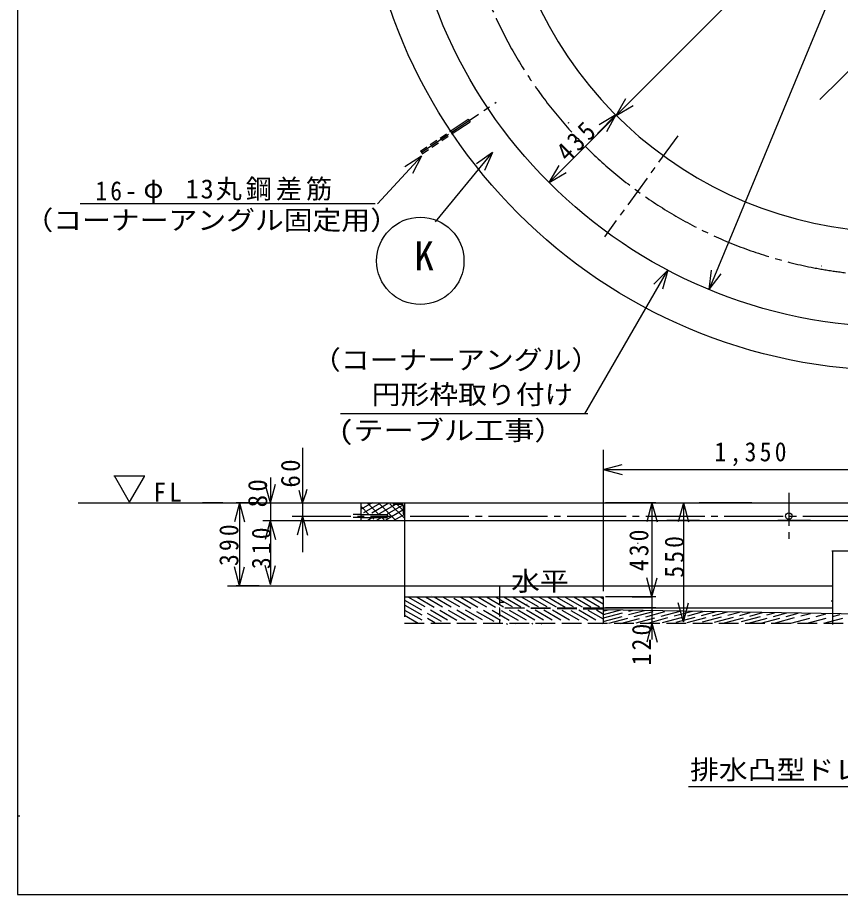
# Model space of a CAD drawing. Units: millimetres, scale not verified. Extents: x -5636 to 5974, y -4212 to 4128.
# Drawn here: x -5636 to -1866, y -4212 to -195 of the extents above; entities that cross this region are included whole.
import ezdxf
from ezdxf.enums import TextEntityAlignment as Align

# ---------------------------------------------------------------- set-up
doc = ezdxf.new("R2010")
doc.units = ezdxf.units.MM
doc.header["$LTSCALE"] = 30
for name, pattern in [('CHAIN1', [8, 5, -1, 1, -1]), ('CHAIN2', [12, 9, -1, 1, -1]), ('DASHED1', [1.8, 1.2, -0.6]), ('DASHED3', [4, 3, -1]), ('DOUBLE_CHAIN1', [8.8, 5, -1, 0.6, -0.6, 0.6, -1])]:
    doc.linetypes.add(name, pattern=pattern)
doc.layers.add('0-0', color=7, linetype='Continuous')
doc.styles.add('ＭＳ ゴシック', font='')
doc.styles.get('ＭＳ ゴシック').set_extended_font_data('MS Gothic')

msp = doc.modelspace()

# ---------------------------------------------------------------- linework, layer by layer
at = {"layer": '0-0'}
for p, q in [((-5636.25, 4127.81), (-5636.25, -4212.19)), ((-2468.16, -1440.93), (-520.53, 3261.07)), ((-3200.25, -949.92), (111.14, 2361.48)), ((-1097.15, 283.17), (-1960.33, -570.52)), ((-2893.77, -643.43), (-2848.77, -565.49)), ((-2893.77, -643.43), (-2815.82, -598.43)), ((-2894.63, -640.27), (-2978.72, -726.41)), ((-2894.63, -640.27), (-2972.02, -686.2)), ((-2894.63, -640.27), (-2938.69, -718.75)), ((-3653.69, -715.55), (-3571.12, -660.38)), ((-3645.14, -726.67), (-3563.19, -671.92)), ((-3571.12, -660.38), (-3563.19, -671.92)), ((-3108.68, -679.16), (-3113.47, -676.76)), ((-3785.28, -830.52), (-3861.56, -878.27)), ((-3460.18, -813.35), (-3533.5, -865.53)), ((-3868.61, -875.99), (-3868.43, -875.87)), ((-3200.25, -949.92), (-3155.25, -871.98)), ((-3200.25, -949.92), (-3122.31, -904.92)), ((-3997.81, -1047.7), (-5348.8, -1047.7)), ((-2657.59, -1352.91), (-2721.23, -1416.55)), ((-2468.16, -1440.93), (-2456.41, -1351.7)), ((-1953.1, -1332.34), (-1951.85, -1332.34)), ((-2468.16, -1440.93), (-2413.37, -1369.53)), ((-3023.44, -2010.94), (-4156.6, -2010.94)), ((-4331.25, -2165.62), (-4331.25, -2643.75)), ((-2953.12, -2175.63), (-2953.12, -2822.9)), ((-2953.12, -2265.63), (-2866.19, -2242.33)), ((-2953.12, -2265.63), (-1603.12, -2265.63)), ((-2953.12, -2265.63), (-2866.19, -2288.92)), ((-5053.79, -2296.5), (-5195.61, -2296.5)), ((-5122.62, -2415.5), (-5192.28, -2294.84)), ((-5122.62, -2415.5), (-5054.7, -2297.87)), ((-4477.96, -2301.3), (-4477.96, -2518.75)), ((-4477.96, -2418.75), (-4501.25, -2331.82)), ((-4477.96, -2418.75), (-4454.66, -2331.82)), ((-4331.04, -2419.6), (-4346.43, -2362.01)), ((-4331.04, -2419.16), (-4313.02, -2368.17)), ((-4313.9, -2369.48), (-4309.51, -2355.86)), ((-4331.48, -2418.72), (-4341.59, -2380.47)), ((-5357.88, -2418.75), (1546.88, -2418.75)), ((-4797.07, -2418.75), (-4703.63, -2418.75)), ((-4695.41, -2418.75), (-4788.22, -2418.75)), ((-4619.31, -2418.75), (-4642.6, -2505.68)), ((-4529.31, -2418.75), (-4634.09, -2418.75)), ((-4619.31, -2418.75), (-4619.31, -2798.75)), ((-4619.31, -2418.75), (-4596.01, -2505.68)), ((-4356.46, -2418.75), (-3611.53, -2418.75)), ((-4330.61, -2418.28), (-4329.73, -2418.28)), ((-4063.12, -2420.66), (-4063.12, -2498.75)), ((-2712.56, -2418.75), (-2943.32, -2418.75)), ((-2819.79, -2418.75), (-2727.58, -2418.75)), ((-2729.79, -2418.75), (-2753.09, -2505.68)), ((-2729.79, -2418.75), (-2706.5, -2505.68)), ((-2729.79, -2418.75), (-2729.79, -3043.51)), ((-2585.93, -2418.75), (-2609.22, -2505.68)), ((-2585.93, -2418.75), (-2562.64, -2505.68)), ((-2585.93, -2418.75), (-2585.93, -2963.6)), ((-4331.37, -2478.49), (-4354.67, -2565.43)), ((-4331.37, -2478.49), (-4331.37, -2501.62)), ((-4331.37, -2478.49), (-4308.08, -2565.43)), ((-4063.34, -2485.75), (-3943.12, -2485.75)), ((-4062.54, -2471.75), (-3943.12, -2471.75)), ((-3943.12, -2471.75), (-3943.12, -2485.75)), ((-4512.16, -2498.75), (856.87, -2498.75)), ((-4478.3, -2499.07), (-4501.6, -2586)), ((-4478.3, -2499.07), (-4478.3, -2551.74)), ((-4478.3, -2499.07), (-4455.01, -2586)), ((-4477.96, -2518.75), (-4477.96, -2792.77)), ((-3863.12, -2499.48), (-3863.12, -2850.13)), ((-2792.98, -2603.75), (-2796.59, -2603.75)), ((-898.72, -2638.75), (-1906.18, -2638.75)), ((-1903.12, -2642.98), (-1903.12, -2975.37)), ((-4619.31, -2798.75), (-4642.6, -2711.82)), ((-4619.31, -2798.75), (-4596.01, -2711.82)), ((-4477.96, -2792.77), (-4501.25, -2705.83)), ((-4477.96, -2792.77), (-4454.66, -2705.83)), ((-2729.79, -2848.75), (-2753.09, -2761.82)), ((-2729.79, -2848.75), (-2706.5, -2761.82)), ((-4674.21, -2798.75), (-1902.48, -2798.75)), ((-4529.31, -2798.75), (-4634.09, -2798.75)), ((-3428.12, -2799.45), (-3428.12, -2850.23)), ((-3862.37, -2848.75), (-2953.12, -2848.75)), ((-2953.12, -2848.75), (-2953.12, -2968)), ((-2712.56, -2848.75), (-2943.32, -2848.75)), ((-2819.79, -2848.75), (-2727.58, -2848.75)), ((-2729.79, -2848.75), (-2729.79, -2898.75)), ((-3424.91, -2873.37), (-3410.45, -2873.44)), ((-2585.93, -2963.6), (-2609.22, -2876.67)), ((-2585.93, -2963.6), (-2562.64, -2876.67)), ((-1902.74, -2868.75), (-1908.48, -2868.75)), ((-3863.12, -2907.76), (-3863.12, -2908.18)), ((-3856.49, -2928.28), (-3856.49, -2928.42)), ((-3428.63, -2899.11), (-3429.34, -2899.1)), ((-2952.99, -2898.75), (-1900.55, -2898.75)), ((-1128.39, -2939.63), (-2951.5, -2907.52)), ((-2712.56, -2898.75), (-2943.32, -2898.75)), ((-2819.79, -2898.75), (-2727.58, -2898.75)), ((-3613.79, -2969.62), (-3613.79, -2969.66)), ((-2729.97, -2968.75), (-2753.26, -3055.69)), ((-2729.97, -2968.75), (-2729.97, -2978.44)), ((-2729.97, -2968.75), (-2706.68, -3055.69)), ((-5636.25, -3852.19), (-5625, -3852.19))]:
    msp.add_line(p, q, dxfattribs=at)
at = {"layer": '0-0', "linetype": 'CHAIN1'}
for p, q in [((-3649.02, -720.85), (-3443.14, -583.28)), ((-3786.67, -812.82), (-3655.41, -725.12)), ((-2610.95, -736.67), (-2947.42, -1199.78)), ((-2103.12, -2372.69), (-2103.12, -2593.84)), ((-4062.01, -2498.75), (-3734.43, -2498.75)), ((-2511.47, -2498.75), (-2667.92, -2498.75)), ((-2003, -2498.75), (-2159.45, -2498.75))]:
    msp.add_line(p, q, dxfattribs=at)
at = {"layer": '0-0', "linetype": 'DASHED1'}
for p, q in [((-3790.56, -807), (-3653.03, -715.11)), ((-3782.78, -818.64), (-3645.14, -726.67)), ((-3789.5, -805.47), (-3781.02, -819.04)), ((-4063.24, -2485.74), (-4113.37, -2485.74)), ((-4063.24, -2471.8), (-4110.96, -2471.8)), ((-3862.75, -2849.65), (-3862.54, -2849.65)), ((-3427.63, -2848.26), (-3427.63, -2968.97))]:
    msp.add_line(p, q, dxfattribs=at)
at = {"layer": '0-0', "linetype": 'DASHED3'}
for p, q in [((-3973.74, -2419.11), (-4063.65, -2471.02)), ((-4012.08, -2418.15), (-4062.73, -2447.39)), ((-3934.97, -2419.82), (-4024.62, -2471.58)), ((-3901.26, -2423.45), (-3982.58, -2470.4)), ((-3870.66, -2428.88), (-3942.62, -2470.43)), ((-4009.51, -2485.95), (-4031.28, -2498.52)), ((-3970.7, -2486.64), (-3990.72, -2498.2)), ((-3871.21, -2452.29), (-3951.23, -2498.49)), ((-3864.11, -2471.29), (-3912.47, -2499.2)), ((-3863.1, -2849.57), (-3863.1, -2968.75)), ((-3848.75, -2848.52), (-3654.2, -2960.84)), ((-3805.31, -2850.51), (-3606.48, -2965.3)), ((-3767.18, -2849.43), (-3565.5, -2965.87)), ((-3739.48, -2842.33), (-3739.11, -2842.54)), ((-3728.29, -2848.79), (-3528.8, -2963.97)), ((-3689.32, -2848.19), (-3489.34, -2963.65)), ((-3605.35, -2850.48), (-3392.26, -2973.52)), ((-3566.42, -2849.87), (-3355.71, -2971.52)), ((-3525.1, -2850.63), (-3322.38, -2967.67)), ((-3487.86, -2849.03), (-3275.44, -2971.68)), ((-3448.49, -2848.67), (-3234.46, -2972.24)), ((-3408.24, -2848.81), (-3207.53, -2964.7)), ((-3368.26, -2848.81), (-3165.32, -2965.97)), ((-3328.4, -2848.73), (-3127.09, -2964.95)), ((-3289.02, -2848.37), (-3095.28, -2960.22)), ((-3246.48, -2849.83), (-3046.2, -2965.46)), ((-3204.79, -2850.81), (-3002.47, -2967.62)), ((-3168.62, -2848.6), (-2957.83, -2970.3)), ((-3126.79, -2849.65), (-2953.55, -2949.67)), ((-3088.07, -2848.92), (-2951.12, -2927.99)), ((-3048.23, -2848.82), (-2959.4, -2900.11)), ((-3007.47, -2849.26), (-2954.08, -2880.09)), ((-2967.33, -2849.34), (-2952.72, -2857.78)), ((-3862.96, -2863.41), (-3696.08, -2959.76)), ((-3862.66, -2886.68), (-3724.08, -2966.69)), ((-3636.82, -2855.41), (-3447.9, -2964.48)), ((-3863.09, -2932.62), (-3800.64, -2968.67)), ((-3862.77, -2909.71), (-3760.47, -2968.77)), ((-2954.41, -2899.89), (-3428.72, -2899.89)), ((-2954.41, -2907.01), (-3427.3, -2899.89)), ((-2954.61, -2915.09), (-2929.74, -2908.43)), ((-2953.37, -2961.35), (-2764.6, -2910.77)), ((-2952.23, -2945.51), (-2819.43, -2909.93)), ((-2951.17, -2929.7), (-2872.4, -2908.6)), ((-2926.65, -2969.72), (-2711.07, -2911.95)), ((-2873.24, -2970.94), (-2656.04, -2912.74)), ((-2802.81, -2967.59), (-2601.32, -2913.6)), ((-2743.29, -2967.17), (-2543.78, -2913.72)), ((-2681.56, -2966.16), (-2489.27, -2914.64)), ((-2618.72, -2964.85), (-2436.26, -2915.97)), ((-2568.16, -2966.84), (-2383.32, -2917.31)), ((-2497.76, -2963.5), (-2328.81, -2918.23)), ((-2443.6, -2964.52), (-2280.23, -2920.74)), ((-2397.6, -2967.72), (-2222.81, -2920.89)), ((-2319.89, -2962.43), (-2168.3, -2921.81)), ((-2288.18, -2969.46), (-2111.95, -2922.24)), ((-2230.31, -2969.48), (-2059.67, -2923.76)), ((-2163.97, -2967.24), (-2004.17, -2924.42)), ((-2093.74, -2969.12), (-1933.35, -2926.15)), ((-2019.3, -2969.88), (-1867.85, -2929.3)), ((-1942.43, -2969.99), (-1791.44, -2929.54)), ((-3863.1, -2968.75), (656.86, -2968.75))]:
    msp.add_line(p, q, dxfattribs=at)
at = {"layer": '0-0', "linetype": 'DOUBLE_CHAIN1'}
for p, q in [((-4027.71, -2469.53), (-4060.74, -2436.5)), ((-3981.91, -2470.32), (-4033.17, -2419.06)), ((-3902.56, -2498.66), (-3976.74, -2424.48)), ((-3864.21, -2489), (-3930.23, -2422.98)), ((-3915.59, -2419.75), (-3915.59, -2418.67)), ((-3915.59, -2420.75), (-3915.59, -2420.21)), ((-3911.59, -2424.75), (-3875.57, -2424.75)), ((-3870.78, -2452.42), (-3898.72, -2424.48)), ((-3869.59, -2420.21), (-3869.59, -2420.25)), ((-3869.57, -2430.75), (-3869.57, -2465.57)), ((-3869.42, -2428.64), (-3869.27, -2428.64)), ((-3863.57, -2418.81), (-3863.57, -2499.12)), ((-4004.61, -2492.63), (-4010.82, -2486.42)), ((-3957, -2495.23), (-3965.56, -2486.68)), ((-3866.59, -2468.75), (-3864.48, -2468.75)), ((-3302.41, -2882.56), (-3302.02, -2882.95))]:
    msp.add_line(p, q, dxfattribs=at)
at = {"layer": '0-0', "color": 4}
msp.add_line((-2272.5, -2418.75), (-2513.12, -2418.75), dxfattribs=at)
at = {"layer": '0-0', "linetype": 'CHAIN2'}
for p, q in [((-4378.59, -2478.75), (-3928.93, -2478.75)), ((-3838.25, -2478.75), (907.23, -2478.75))]:
    msp.add_line(p, q, dxfattribs=at)
at = {"layer": '0-0'}
for points in [[(-5636.25, -4212.19), (5973.75, -4212.19), (5973.75, 4127.81)], [(-3987.37, -1047.58), (-3785.28, -830.52), (-3827.47, -910.02)], [(-3722.1, -1130.42), (-3460.18, -813.35), (-3497.58, -895.21)], [(-3037.5, -2010.94), (-2657.59, -1352.91), (-2680.88, -1439.84)], [(-944.08, -3313.72), (-835.59, -3718.61), (-2562.13, -3718.61)]]:
    msp.add_lwpolyline(points, dxfattribs=at)
for centre, radius in [((-1603.3, 647.04), 2460), ((-1603.3, 647.04), 2260), ((-3791.03, -1309.63), 200), ((-2102.96, -2478.49), 15)]:
    msp.add_circle(centre, radius, dxfattribs=at)
at = {"layer": '0-0', "linetype": 'CHAIN2'}
msp.add_arc((-1603.3, 647.04), 2025, 174.09954, 166.92079, dxfattribs=at)
at = {"layer": '0-0'}
msp.add_arc((-1603.3, 647.04), 1824.64, 192.86905, 167.07673, dxfattribs=at)
at = {"layer": '0-0', "linetype": 'DOUBLE_CHAIN1'}
for centre, radius, start, end in [((-3911.59, -2420.75), 4, 180, 270), ((-3875.57, -2430.75), 6, 0, 90), ((-3866.59, -2465.75), 3, 180, 270)]:
    msp.add_arc(centre, radius, start, end, dxfattribs=at)

# ---------------------------------------------------------------- texts
at = {"layer": '0-0', "style": 'ＭＳ ゴシック'}
msp.add_text('φ', height=87.98, dxfattribs=at).set_placement((-5059.3, -1047.7), align=Align.BOTTOM_LEFT)
for s, width, p in [('（コーナーアングル固定用）', 1.1, (-5604.72, -1193.51)), ('（コーナーアングル）', 1.1, (-4287.31, -1833.48)), ('円形枠取り付け', 1.1, (-4013.86, -1991.93)), ('(テーブル工事）', 1.15, (-4165.52, -2156.7)), ('水平', 1.1, (-3375.26, -2847.27)), ('排水凸型ドレン（建築工事）', 1.1, (-2555.28, -3711.36))]:
    msp.add_text(s, height=87.98, dxfattribs=dict(at, width=width)).set_placement(p, align=Align.BOTTOM_LEFT)
at = {"layer": '0-0', "color": 3, "style": 'ＭＳ ゴシック'}
msp.add_text('K', height=132, dxfattribs=at).set_placement((-3818.6, -1392.34), align=Align.BOTTOM_LEFT)
at = {"layer": '0-0', "char_height": 87.98, "attachment_point": 7, "style": 'ＭＳ ゴシック'}
for s, insert, rotation in [('\\T1.27;\\W0.9;435', (-3114.08, -861.77), 45), ('\\T1.27;\\W0.95;60', (-4340.93, -2348.2), 90), ('\\T1.27;\\W0.95;80', (-4491.35, -2438.93), 90), ('\\T1.27;\\W0.9;390', (-4623.14, -2707.45), 90), ('\\T1.27;\\W0.9;310', (-4474.4, -2721.61), 90), ('\\T1.27;\\W0.9;430', (-2744.79, -2731.25), 90), ('\\T1.27;\\W0.9;550', (-2582.66, -2761.14), 90), ('\\T1.27;\\W0.9;120', (-2732.47, -3162.79), 90)]:
    msp.add_mtext(s, dxfattribs=dict(at, insert=insert, rotation=rotation))
for s, insert in [('\\T1.15;13丸鋼差筋', (-4866.3, -1033.92)), ('\\T1.27;\\W0.9;16-', (-5279.87, -1033.92)), ('\\T1.28;\\W0.9;1,350', (-2443.12, -2250.63)), ('\\T1.27;\\W0.95;FL', (-5013.09, -2413.23))]:
    msp.add_mtext(s, dxfattribs=dict(at, insert=insert))

doc.saveas('drawing.dxf')
